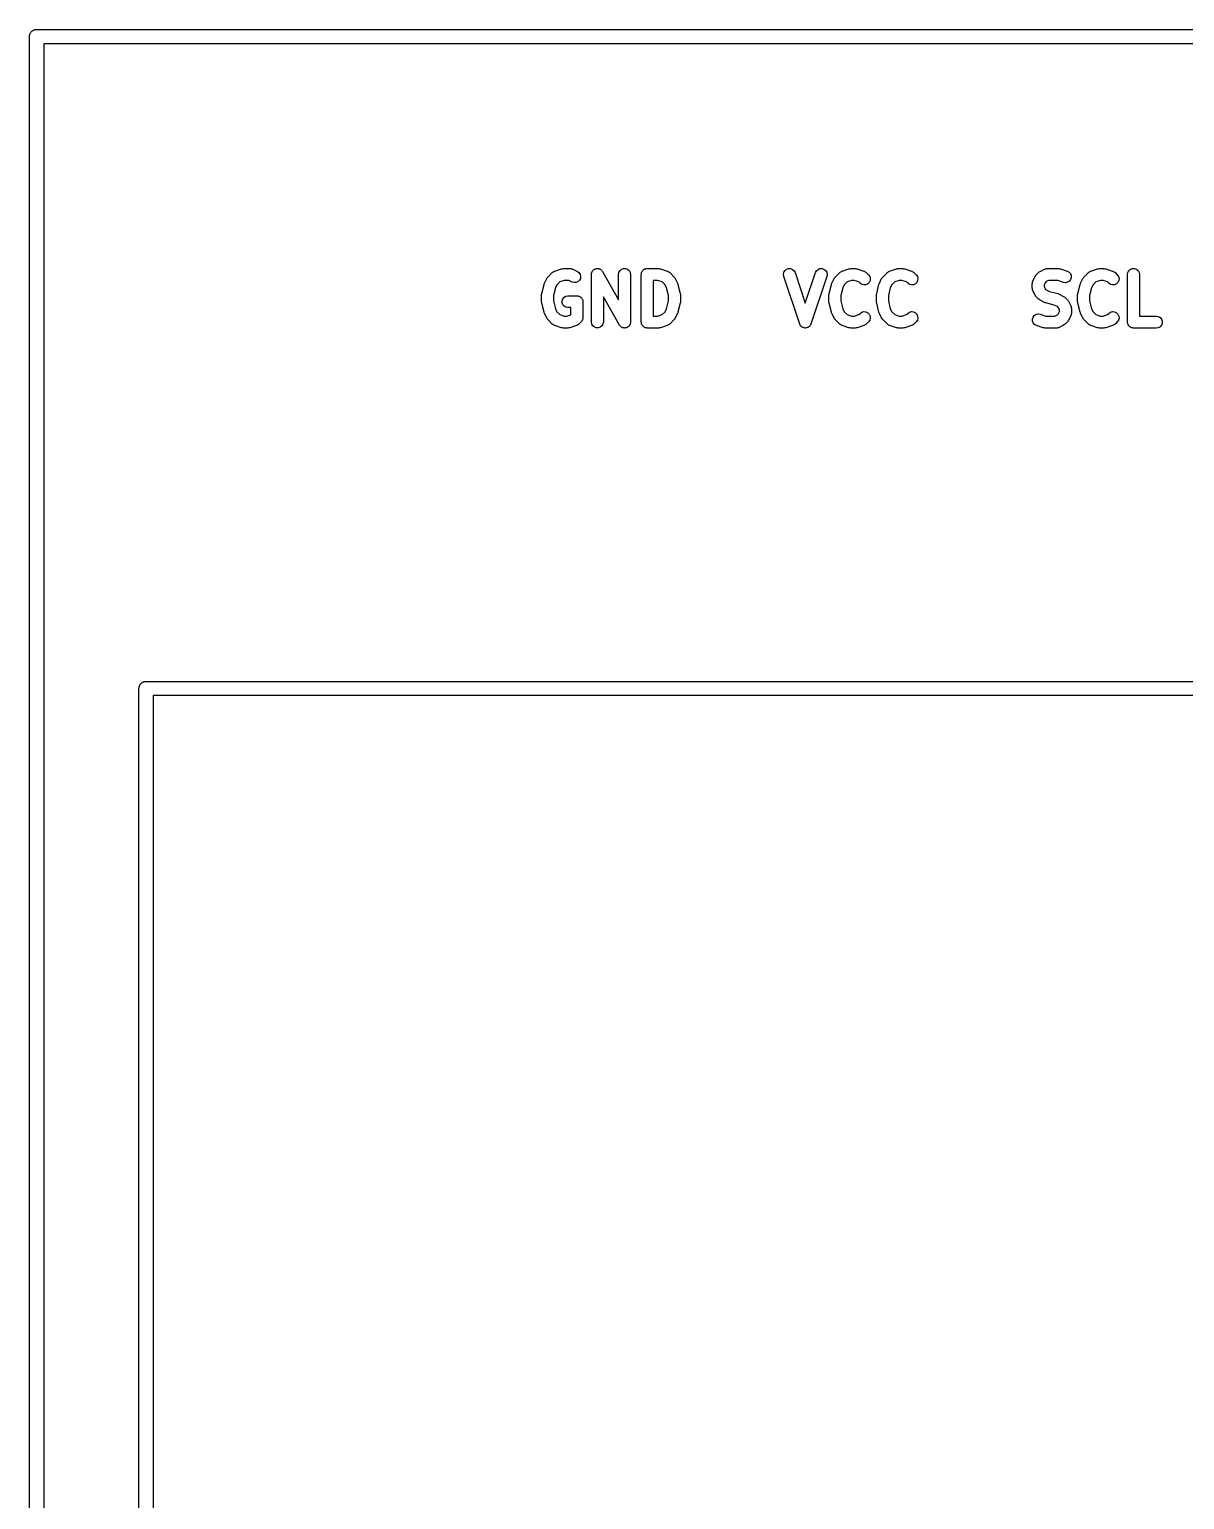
# Model space of a CAD drawing. Extents: x 86 to 333, y -237 to -29.
# Drawn here: x 181.28 to 193.4, y -51.51 to -36.09 of the extents above; entities that cross this region are included whole.
import ezdxf

# ---------------------------------------------------------------- set-up
doc = ezdxf.new("R2010")
doc.units = 0
doc.header["$MEASUREMENT"] = 0
doc.layers.add('BLACK', color=7, linetype='CONTINUOUS')

msp = doc.modelspace()

# ---------------------------------------------------------------- linework, layer by layer
at = {"layer": 'Black'}
for p, q in [((181.312, -36.095), (181.319, -36.0928)), ((181.319, -36.0928), (181.324, -36.0895)), ((181.324, -36.0895), (181.331, -36.0884)), ((181.331, -36.0884), (181.337, -36.0861)), ((181.337, -36.0861), (181.344, -36.0861)), ((181.344, -36.0861), (181.35, -36.085)), ((181.35, -36.085), (208.65, -36.085)), ((181.275, -36.16), (181.276, -36.1535)), ((181.275, -66.86), (181.275, -36.16)), ((181.276, -36.147), (181.278, -36.1408)), ((181.276, -36.1535), (181.276, -36.147)), ((181.278, -36.1408), (181.28, -36.1343)), ((181.28, -36.1343), (181.283, -36.1287)), ((181.283, -36.1287), (181.285, -36.1225)), ((181.285, -36.1225), (181.289, -36.1175)), ((181.289, -36.1175), (181.293, -36.1118)), ((181.293, -36.1118), (181.298, -36.1076)), ((181.298, -36.1076), (181.302, -36.1025)), ((181.302, -36.1025), (181.307, -36.0993)), ((181.307, -36.0993), (181.312, -36.095)), ((181.425, -36.235), (181.425, -66.785)), ((208.575, -36.235), (181.425, -36.235)), ((186.681, -38.7473), (186.705, -38.6997)), ((186.705, -38.6997), (186.711, -38.6916)), ((186.711, -38.6916), (186.717, -38.6834)), ((186.717, -38.6834), (186.764, -38.6358)), ((186.764, -38.6358), (186.767, -38.6337)), ((186.767, -38.6337), (186.77, -38.631)), ((186.77, -38.631), (186.776, -38.6276)), ((186.776, -38.6276), (186.782, -38.6234)), ((186.782, -38.6234), (186.786, -38.6224)), ((186.786, -38.6224), (186.789, -38.6207)), ((186.789, -38.6207), (186.86, -38.5969)), ((186.86, -38.5969), (186.87, -38.5954)), ((186.87, -38.5954), (186.88, -38.5937)), ((186.88, -38.5937), (186.951, -38.5937)), ((186.951, -38.5937), (186.955, -38.5943)), ((186.955, -38.5943), (186.959, -38.5941)), ((186.959, -38.5941), (186.966, -38.5962)), ((186.966, -38.5962), (186.973, -38.5975)), ((186.973, -38.5975), (186.976, -38.5993)), ((186.976, -38.5993), (186.979, -38.6003)), ((186.979, -38.6003), (187.027, -38.6241)), ((187.027, -38.6241), (187.044, -38.637)), ((187.044, -38.637), (187.056, -38.6551)), ((187.059, -38.6978), (187.049, -38.7172)), ((187.056, -38.6551), (187.061, -38.6763)), ((187.061, -38.6763), (187.059, -38.6978)), ((187.175, -38.6562), (187.176, -38.6507)), ((187.175, -39.1562), (187.175, -38.6562)), ((187.176, -38.6451), (187.177, -38.6401)), ((187.176, -38.6507), (187.176, -38.6451)), ((187.177, -38.6401), (187.178, -38.6348)), ((187.178, -38.6348), (187.181, -38.63)), ((187.181, -38.63), (187.183, -38.6247)), ((187.183, -38.6247), (187.187, -38.6206)), ((187.187, -38.6206), (187.189, -38.616)), ((187.189, -38.616), (187.194, -38.6124)), ((187.194, -38.6124), (187.197, -38.6081)), ((187.197, -38.6081), (187.202, -38.6055)), ((187.202, -38.6055), (187.206, -38.6021)), ((187.206, -38.6021), (187.211, -38.6001)), ((187.211, -38.6001), (187.216, -38.5974)), ((187.216, -38.5974), (187.221, -38.5965)), ((187.221, -38.5965), (187.226, -38.5946)), ((187.226, -38.5946), (187.232, -38.5946)), ((187.232, -38.5946), (187.237, -38.5937)), ((187.237, -38.5937), (187.243, -38.5946)), ((187.243, -38.5946), (187.248, -38.5946)), ((187.248, -38.5946), (187.253, -38.5966)), ((187.253, -38.5966), (187.259, -38.5976)), ((187.259, -38.5976), (187.263, -38.6002)), ((187.263, -38.6002), (187.268, -38.6021)), ((187.268, -38.6021), (187.273, -38.6057)), ((187.273, -38.6057), (187.278, -38.6085)), ((187.278, -38.6085), (187.281, -38.6126)), ((187.281, -38.6126), (187.285, -38.616)), ((187.285, -38.616), (187.288, -38.6209)), ((187.288, -38.6209), (187.291, -38.6252)), ((187.291, -38.6252), (187.46, -38.9208)), ((187.46, -38.6562), (187.464, -38.6348)), ((187.46, -38.9208), (187.46, -38.6562)), ((187.464, -38.6348), (187.475, -38.616)), ((187.475, -38.616), (187.492, -38.6021)), ((187.492, -38.6021), (187.512, -38.5946)), ((187.512, -38.5946), (187.534, -38.5946)), ((187.534, -38.5946), (187.554, -38.6021)), ((187.554, -38.6021), (187.571, -38.616)), ((187.571, -38.616), (187.582, -38.6348)), ((187.582, -38.6348), (187.585, -38.6562)), ((187.585, -38.6562), (187.585, -39.1562)), ((187.698, -38.6562), (187.699, -38.6508)), ((187.698, -39.1562), (187.698, -38.6562)), ((187.699, -38.6453), (187.701, -38.6402)), ((187.699, -38.6508), (187.699, -38.6453)), ((187.701, -38.6402), (187.702, -38.6348)), ((187.702, -38.6348), (187.705, -38.6301)), ((187.705, -38.6301), (187.707, -38.6249)), ((187.707, -38.6249), (187.71, -38.6208)), ((187.71, -38.6208), (187.713, -38.616)), ((187.713, -38.616), (187.717, -38.6125)), ((187.717, -38.6125), (187.721, -38.6083)), ((187.721, -38.6083), (187.726, -38.6056)), ((187.726, -38.6056), (187.73, -38.6021)), ((187.73, -38.6021), (187.735, -38.6002)), ((187.735, -38.6002), (187.74, -38.5975)), ((187.74, -38.5975), (187.745, -38.5965)), ((187.745, -38.5965), (187.75, -38.5946)), ((187.75, -38.5946), (187.756, -38.5946)), ((187.756, -38.5946), (187.761, -38.5937)), ((187.761, -38.5937), (187.88, -38.5937)), ((187.88, -38.5937), (187.89, -38.5954)), ((187.89, -38.5954), (187.9, -38.5969)), ((187.9, -38.5969), (187.971, -38.6207)), ((187.971, -38.6207), (187.974, -38.6224)), ((187.974, -38.6224), (187.978, -38.6234)), ((187.978, -38.6234), (187.984, -38.6276)), ((187.984, -38.6276), (187.99, -38.631)), ((187.99, -38.631), (187.993, -38.6337)), ((187.993, -38.6337), (187.996, -38.6358)), ((187.996, -38.6358), (188.043, -38.6834)), ((188.043, -38.6834), (188.049, -38.6916)), ((188.049, -38.6916), (188.055, -38.6997)), ((188.055, -38.6997), (188.079, -38.7473)), ((189.191, -38.6545), (189.195, -38.6332)), ((189.194, -38.676), (189.191, -38.6545)), ((189.361, -39.176), (189.194, -38.676)), ((189.195, -38.6332), (189.207, -38.6147)), ((189.207, -38.6147), (189.224, -38.6012)), ((189.224, -38.6012), (189.244, -38.5944)), ((189.244, -38.5944), (189.266, -38.595)), ((189.266, -38.595), (189.286, -38.6029)), ((189.286, -38.6029), (189.302, -38.6173)), ((189.302, -38.6173), (189.313, -38.6364)), ((189.313, -38.6364), (189.42, -38.9585)), ((189.42, -38.9585), (189.527, -38.6364)), ((189.646, -38.676), (189.479, -39.176)), ((189.527, -38.6364), (189.538, -38.6173)), ((189.538, -38.6173), (189.554, -38.6029)), ((189.554, -38.6029), (189.574, -38.595)), ((189.574, -38.595), (189.596, -38.5944)), ((189.596, -38.5944), (189.616, -38.6012)), ((189.616, -38.6012), (189.633, -38.6147)), ((189.633, -38.6147), (189.645, -38.6332)), ((189.645, -38.6332), (189.649, -38.6545)), ((189.649, -38.6545), (189.646, -38.676)), ((189.697, -38.7473), (189.721, -38.6997)), ((189.721, -38.6997), (189.727, -38.6916)), ((189.727, -38.6916), (189.733, -38.6834)), ((189.733, -38.6834), (189.781, -38.6358)), ((189.781, -38.6358), (189.784, -38.6337)), ((189.784, -38.6337), (189.786, -38.631)), ((189.786, -38.631), (189.792, -38.6276)), ((189.792, -38.6276), (189.798, -38.6234)), ((189.798, -38.6234), (189.802, -38.6224)), ((189.802, -38.6224), (189.805, -38.6207)), ((189.805, -38.6207), (189.876, -38.5969)), ((189.876, -38.5969), (189.886, -38.5954)), ((189.886, -38.5954), (189.896, -38.5937)), ((189.896, -38.5937), (189.944, -38.5937)), ((189.944, -38.5937), (189.954, -38.5954)), ((189.954, -38.5954), (189.964, -38.5969)), ((189.964, -38.5969), (190.035, -38.6207)), ((190.035, -38.6207), (190.038, -38.6224)), ((190.038, -38.6224), (190.042, -38.6234)), ((190.042, -38.6234), (190.048, -38.6276)), ((190.048, -38.6276), (190.054, -38.631)), ((190.054, -38.631), (190.056, -38.6337)), ((190.056, -38.6337), (190.059, -38.6358)), ((190.059, -38.6358), (190.083, -38.6596)), ((190.083, -38.6596), (190.096, -38.6774)), ((190.096, -38.6774), (190.101, -38.6984)), ((190.101, -38.6984), (190.099, -38.72)), ((190.197, -38.7473), (190.221, -38.6997)), ((190.221, -38.6997), (190.227, -38.6916)), ((190.227, -38.6916), (190.233, -38.6834)), ((190.233, -38.6834), (190.281, -38.6358)), ((190.281, -38.6358), (190.284, -38.6337)), ((190.284, -38.6337), (190.286, -38.631)), ((190.286, -38.631), (190.292, -38.6276)), ((190.292, -38.6276), (190.298, -38.6234)), ((190.298, -38.6234), (190.302, -38.6224)), ((190.302, -38.6224), (190.305, -38.6207)), ((190.305, -38.6207), (190.376, -38.5969)), ((190.376, -38.5969), (190.386, -38.5954)), ((190.386, -38.5954), (190.396, -38.5937)), ((190.396, -38.5937), (190.444, -38.5937)), ((190.444, -38.5937), (190.454, -38.5954)), ((190.454, -38.5954), (190.464, -38.5969)), ((190.464, -38.5969), (190.535, -38.6207)), ((190.535, -38.6207), (190.538, -38.6224)), ((190.538, -38.6224), (190.542, -38.6234)), ((190.542, -38.6234), (190.548, -38.6276)), ((190.548, -38.6276), (190.554, -38.631)), ((190.554, -38.631), (190.556, -38.6337)), ((190.556, -38.6337), (190.559, -38.6358)), ((190.559, -38.6358), (190.583, -38.6596)), ((190.583, -38.6596), (190.596, -38.6774)), ((190.596, -38.6774), (190.601, -38.6984)), ((190.601, -38.6984), (190.599, -38.72)), ((191.809, -38.7235), (191.833, -38.6759)), ((191.833, -38.6759), (191.839, -38.6678)), ((191.839, -38.6678), (191.844, -38.6596)), ((191.844, -38.6596), (191.868, -38.6358)), ((191.868, -38.6358), (191.876, -38.6301)), ((191.876, -38.6301), (191.884, -38.6241)), ((191.884, -38.6241), (191.932, -38.6003)), ((191.932, -38.6003), (191.936, -38.5993)), ((191.936, -38.5993), (191.939, -38.5975)), ((191.939, -38.5975), (191.946, -38.5962)), ((191.946, -38.5962), (191.953, -38.5941)), ((191.953, -38.5941), (191.956, -38.5943)), ((191.956, -38.5943), (191.96, -38.5937)), ((191.96, -38.5937), (192.079, -38.5937)), ((192.079, -38.5937), (192.089, -38.5954)), ((192.089, -38.5954), (192.099, -38.5969)), ((192.099, -38.5969), (192.17, -38.6207)), ((192.17, -38.6207), (192.189, -38.631)), ((192.189, -38.631), (192.204, -38.6473)), ((192.205, -38.7098), (192.192, -38.7268)), ((192.204, -38.6473), (192.212, -38.6675)), ((192.212, -38.6892), (192.205, -38.7098)), ((192.212, -38.6675), (192.212, -38.6892)), ((192.309, -38.7473), (192.333, -38.6997)), ((192.333, -38.6997), (192.339, -38.6916)), ((192.339, -38.6916), (192.344, -38.6834)), ((192.344, -38.6834), (192.392, -38.6358)), ((192.392, -38.6358), (192.395, -38.6337)), ((192.395, -38.6337), (192.397, -38.631)), ((192.397, -38.631), (192.404, -38.6276)), ((192.404, -38.6276), (192.41, -38.6234)), ((192.41, -38.6234), (192.413, -38.6224)), ((192.413, -38.6224), (192.416, -38.6207)), ((192.416, -38.6207), (192.488, -38.5969)), ((192.488, -38.5969), (192.498, -38.5954)), ((192.498, -38.5954), (192.508, -38.5937)), ((192.508, -38.5937), (192.555, -38.5937)), ((192.555, -38.5937), (192.565, -38.5954)), ((192.565, -38.5954), (192.575, -38.5969)), ((192.575, -38.5969), (192.646, -38.6207)), ((192.646, -38.6207), (192.65, -38.6224)), ((192.65, -38.6224), (192.653, -38.6234)), ((192.653, -38.6234), (192.659, -38.6276)), ((192.659, -38.6276), (192.666, -38.631)), ((192.666, -38.631), (192.668, -38.6337)), ((192.668, -38.6337), (192.671, -38.6358)), ((192.671, -38.6358), (192.695, -38.6596)), ((192.695, -38.6596), (192.707, -38.6774)), ((192.707, -38.6774), (192.713, -38.6984)), ((192.713, -38.6984), (192.711, -38.72)), ((192.802, -38.6562), (192.806, -38.6348)), ((192.802, -39.1562), (192.802, -38.6562)), ((192.806, -38.6348), (192.817, -38.616)), ((192.817, -38.616), (192.834, -38.6021)), ((192.834, -38.6021), (192.854, -38.5946)), ((192.854, -38.5946), (192.876, -38.5946)), ((192.876, -38.5946), (192.896, -38.6021)), ((192.896, -38.6021), (192.913, -38.616)), ((192.913, -38.616), (192.923, -38.6348)), ((192.923, -38.6348), (192.927, -38.6562)), ((192.927, -38.6562), (192.927, -39.0937)), ((186.651, -38.8705), (186.652, -38.8629)), ((186.651, -38.9419), (186.651, -38.8705)), ((186.652, -38.8629), (186.653, -38.8553)), ((186.653, -38.8553), (186.677, -38.7601)), ((186.677, -38.7601), (186.679, -38.7538)), ((186.679, -38.7538), (186.681, -38.7473)), ((186.796, -38.7971), (186.776, -38.8782)), ((186.812, -38.7646), (186.796, -38.7971)), ((186.842, -38.7346), (186.812, -38.7646)), ((186.89, -38.7187), (186.842, -38.7346)), ((186.937, -38.7187), (186.89, -38.7187)), ((186.971, -38.7359), (186.937, -38.7187)), ((186.992, -38.7421), (186.971, -38.7359)), ((187.014, -38.7408), (186.992, -38.7421)), ((187.033, -38.7322), (187.014, -38.7408)), ((187.049, -38.7172), (187.033, -38.7322)), ((187.823, -38.7187), (187.823, -39.0937)), ((187.87, -38.7187), (187.823, -38.7187)), ((187.918, -38.7346), (187.87, -38.7187)), ((187.948, -38.7646), (187.918, -38.7346)), ((187.964, -38.7971), (187.948, -38.7646)), ((187.984, -38.8782), (187.964, -38.7971)), ((188.079, -38.7473), (188.081, -38.7538)), ((188.081, -38.7538), (188.083, -38.7601)), ((188.083, -38.7601), (188.107, -38.8553)), ((188.107, -38.8553), (188.108, -38.8629)), ((188.108, -38.8629), (188.109, -38.8705)), ((188.109, -38.8705), (188.109, -38.9419)), ((189.667, -38.8705), (189.668, -38.8629)), ((189.667, -38.9419), (189.667, -38.8705)), ((189.668, -38.8629), (189.669, -38.8553)), ((189.669, -38.8553), (189.693, -38.7601)), ((189.693, -38.7601), (189.695, -38.7538)), ((189.695, -38.7538), (189.697, -38.7473)), ((189.812, -38.7971), (189.792, -38.8782)), ((189.829, -38.7646), (189.812, -38.7971)), ((189.859, -38.7346), (189.829, -38.7646)), ((189.906, -38.7187), (189.859, -38.7346)), ((189.934, -38.7187), (189.906, -38.7187)), ((189.981, -38.7346), (189.934, -38.7187)), ((189.995, -38.748), (189.981, -38.7346)), ((190.013, -38.7605), (189.995, -38.748)), ((190.034, -38.7661), (190.013, -38.7605)), ((190.055, -38.7642), (190.034, -38.7661)), ((190.075, -38.755), (190.055, -38.7642)), ((190.09, -38.7397), (190.075, -38.755)), ((190.099, -38.72), (190.09, -38.7397)), ((190.167, -38.8705), (190.168, -38.8629)), ((190.167, -38.9419), (190.167, -38.8705)), ((190.168, -38.8629), (190.169, -38.8553)), ((190.169, -38.8553), (190.193, -38.7601)), ((190.193, -38.7601), (190.195, -38.7538)), ((190.195, -38.7538), (190.197, -38.7473)), ((190.312, -38.7971), (190.292, -38.8782)), ((190.329, -38.7646), (190.312, -38.7971)), ((190.359, -38.7346), (190.329, -38.7646)), ((190.406, -38.7187), (190.359, -38.7346)), ((190.434, -38.7187), (190.406, -38.7187)), ((190.481, -38.7346), (190.434, -38.7187)), ((190.495, -38.748), (190.481, -38.7346)), ((190.513, -38.7605), (190.495, -38.748)), ((190.534, -38.7661), (190.513, -38.7605)), ((190.555, -38.7642), (190.534, -38.7661)), ((190.575, -38.755), (190.555, -38.7642)), ((190.59, -38.7397), (190.575, -38.755)), ((190.599, -38.72), (190.59, -38.7397)), ((191.802, -38.7514), (191.803, -38.7479)), ((191.802, -38.799), (191.802, -38.7514)), ((191.803, -38.8026), (191.802, -38.799)), ((191.803, -38.7443), (191.805, -38.7373)), ((191.803, -38.7479), (191.803, -38.7443)), ((191.803, -38.8062), (191.803, -38.8026)), ((191.805, -38.8132), (191.803, -38.8062)), ((191.805, -38.7373), (191.806, -38.7301)), ((191.806, -38.8204), (191.805, -38.8132)), ((191.806, -38.7301), (191.808, -38.7269)), ((191.808, -38.8235), (191.806, -38.8204)), ((191.808, -38.7269), (191.809, -38.7235)), ((191.809, -38.827), (191.808, -38.8235)), ((191.833, -38.8746), (191.809, -38.827)), ((191.94, -38.7408), (191.927, -38.7662)), ((191.927, -38.7662), (191.927, -38.7843)), ((191.927, -38.7843), (191.94, -38.8096)), ((191.949, -38.7314), (191.94, -38.7408)), ((191.94, -38.8096), (191.949, -38.8191)), ((191.975, -38.7187), (191.949, -38.7314)), ((191.949, -38.8191), (191.982, -38.8353)), ((192.069, -38.7187), (191.975, -38.7187)), ((191.982, -38.8353), (192.07, -38.8575)), ((192.131, -38.7393), (192.069, -38.7187)), ((192.07, -38.8575), (192.077, -38.8602)), ((192.077, -38.8602), (192.083, -38.8622)), ((192.083, -38.8622), (192.131, -38.886)), ((192.152, -38.7425), (192.131, -38.7393)), ((192.173, -38.7381), (192.152, -38.7425)), ((192.192, -38.7268), (192.173, -38.7381)), ((192.278, -38.8705), (192.28, -38.8629)), ((192.278, -38.9419), (192.278, -38.8705)), ((192.28, -38.8553), (192.304, -38.7601)), ((192.28, -38.8629), (192.28, -38.8553)), ((192.304, -38.7601), (192.307, -38.7538)), ((192.307, -38.7538), (192.309, -38.7473)), ((192.424, -38.7971), (192.403, -38.8782)), ((192.44, -38.7646), (192.424, -38.7971)), ((192.47, -38.7346), (192.44, -38.7646)), ((192.518, -38.7187), (192.47, -38.7346)), ((192.545, -38.7187), (192.518, -38.7187)), ((192.593, -38.7346), (192.545, -38.7187)), ((192.606, -38.748), (192.593, -38.7346)), ((192.624, -38.7605), (192.606, -38.748)), ((192.645, -38.7661), (192.624, -38.7605)), ((192.667, -38.7642), (192.645, -38.7661)), ((192.686, -38.755), (192.667, -38.7642)), ((192.702, -38.7397), (192.686, -38.755)), ((192.711, -38.72), (192.702, -38.7397)), ((186.652, -38.9494), (186.651, -38.9419)), ((186.653, -38.9571), (186.652, -38.9494)), ((186.677, -39.0523), (186.653, -38.9571)), ((186.776, -38.8782), (186.776, -38.9342)), ((186.776, -38.9342), (186.796, -39.0153)), ((186.796, -39.0153), (186.812, -39.0477)), ((186.866, -38.9311), (186.873, -38.9107)), ((186.866, -38.9528), (186.866, -38.9311)), ((186.873, -38.9732), (186.866, -38.9528)), ((186.873, -38.9107), (186.887, -38.894)), ((186.887, -38.9898), (186.873, -38.9732)), ((186.887, -38.894), (186.906, -38.8832)), ((186.906, -39.0006), (186.887, -38.9898)), ((186.906, -38.8832), (186.928, -38.8794)), ((186.928, -39.0044), (186.906, -39.0006)), ((186.928, -38.8794), (187.023, -38.8794)), ((186.96, -39.0044), (186.928, -39.0044)), ((186.96, -39.0794), (186.96, -39.0044)), ((187.023, -38.8794), (187.028, -38.8804)), ((187.028, -38.8804), (187.034, -38.8804)), ((187.034, -38.8804), (187.039, -38.8822)), ((187.039, -38.8822), (187.044, -38.8832)), ((187.044, -38.8832), (187.049, -38.8859)), ((187.049, -38.8859), (187.054, -38.8878)), ((187.054, -38.8878), (187.058, -38.8913)), ((187.058, -38.8913), (187.063, -38.894)), ((187.063, -38.894), (187.067, -38.8982)), ((187.067, -38.8982), (187.071, -38.9017)), ((187.071, -38.9017), (187.073, -38.9065)), ((187.073, -38.9065), (187.077, -38.9107)), ((187.077, -38.9107), (187.079, -38.9158)), ((187.079, -38.9158), (187.082, -38.9205)), ((187.082, -38.9205), (187.083, -38.9259)), ((187.083, -38.9259), (187.084, -38.9311)), ((187.084, -38.9311), (187.084, -38.9365)), ((187.084, -38.9365), (187.085, -38.9419)), ((187.085, -38.9419), (187.085, -39.1086)), ((187.469, -39.1872), (187.3, -38.8915)), ((187.3, -38.8915), (187.3, -39.1562)), ((187.948, -39.0477), (187.964, -39.0153)), ((187.964, -39.0153), (187.984, -38.9342)), ((187.984, -38.9342), (187.984, -38.8782)), ((188.107, -38.9571), (188.083, -39.0523)), ((188.108, -38.9494), (188.107, -38.9571)), ((188.109, -38.9419), (188.108, -38.9494)), ((189.668, -38.9494), (189.667, -38.9419)), ((189.669, -38.9571), (189.668, -38.9494)), ((189.693, -39.0523), (189.669, -38.9571)), ((189.792, -38.8782), (189.792, -38.9342)), ((189.792, -38.9342), (189.812, -39.0153)), ((189.812, -39.0153), (189.829, -39.0477)), ((190.168, -38.9494), (190.167, -38.9419)), ((190.169, -38.9571), (190.168, -38.9494)), ((190.193, -39.0523), (190.169, -38.9571)), ((190.292, -38.8782), (190.292, -38.9342)), ((190.292, -38.9342), (190.312, -39.0153)), ((190.312, -39.0153), (190.329, -39.0477)), ((191.839, -38.8827), (191.833, -38.8746)), ((191.844, -38.8909), (191.839, -38.8827)), ((191.868, -38.9147), (191.844, -38.8909)), ((191.876, -38.9204), (191.868, -38.9147)), ((191.884, -38.9264), (191.876, -38.9204)), ((191.932, -38.9502), (191.884, -38.9264)), ((191.939, -38.9521), (191.932, -38.9502)), ((191.945, -38.9549), (191.939, -38.9521)), ((192.033, -38.9771), (191.945, -38.9549)), ((192.066, -38.9933), (192.033, -38.9771)), ((192.075, -39.0027), (192.066, -38.9933)), ((192.088, -39.0281), (192.075, -39.0027)), ((192.131, -38.886), (192.139, -38.892)), ((192.139, -38.892), (192.147, -38.8977)), ((192.147, -38.8977), (192.171, -38.9215)), ((192.171, -38.9215), (192.177, -38.9297)), ((192.177, -38.9297), (192.183, -38.9378)), ((192.183, -38.9378), (192.206, -38.9854)), ((192.206, -38.9854), (192.207, -38.9888)), ((192.207, -38.9888), (192.209, -38.992)), ((192.209, -38.992), (192.21, -38.9992)), ((192.21, -38.9992), (192.213, -39.0062)), ((192.213, -39.0062), (192.212, -39.0098)), ((192.212, -39.0098), (192.213, -39.0133)), ((192.213, -39.0133), (192.213, -39.061)), ((192.28, -38.9494), (192.278, -38.9419)), ((192.28, -38.9571), (192.28, -38.9494)), ((192.304, -39.0523), (192.28, -38.9571)), ((192.403, -38.8782), (192.403, -38.9342)), ((192.403, -38.9342), (192.424, -39.0153)), ((192.424, -39.0153), (192.44, -39.0477)), ((186.679, -39.0585), (186.677, -39.0523)), ((186.681, -39.0651), (186.679, -39.0585)), ((186.705, -39.1127), (186.681, -39.0651)), ((186.711, -39.1208), (186.705, -39.1127)), ((186.717, -39.129), (186.711, -39.1208)), ((186.764, -39.1766), (186.717, -39.129)), ((186.767, -39.1786), (186.764, -39.1766)), ((186.77, -39.1813), (186.767, -39.1786)), ((186.812, -39.0477), (186.842, -39.0778)), ((186.842, -39.0778), (186.89, -39.0937)), ((186.89, -39.0937), (186.917, -39.0937)), ((186.917, -39.0937), (186.96, -39.0794)), ((187.04, -39.1786), (187.038, -39.1813)), ((187.043, -39.1766), (187.04, -39.1786)), ((187.067, -39.1528), (187.043, -39.1766)), ((187.069, -39.1505), (187.067, -39.1528)), ((187.071, -39.1487), (187.069, -39.1505)), ((187.075, -39.1417), (187.071, -39.1487)), ((187.08, -39.135), (187.075, -39.1417)), ((187.082, -39.1299), (187.08, -39.1323)), ((187.08, -39.1323), (187.08, -39.135)), ((187.083, -39.1219), (187.082, -39.1299)), ((187.085, -39.114), (187.083, -39.1219)), ((187.085, -39.1086), (187.085, -39.1113)), ((187.085, -39.1113), (187.085, -39.114)), ((187.178, -39.1776), (187.175, -39.1562)), ((187.189, -39.1964), (187.178, -39.1776)), ((187.296, -39.1776), (187.285, -39.1964)), ((187.3, -39.1562), (187.296, -39.1776)), ((187.582, -39.1776), (187.579, -39.1824)), ((187.583, -39.1723), (187.582, -39.1776)), ((187.584, -39.1673), (187.583, -39.1723)), ((187.585, -39.1562), (187.584, -39.1617)), ((187.584, -39.1617), (187.584, -39.1673)), ((187.699, -39.1616), (187.698, -39.1562)), ((187.699, -39.167), (187.699, -39.1616)), ((187.701, -39.1722), (187.699, -39.167)), ((187.702, -39.1776), (187.701, -39.1722)), ((187.705, -39.1823), (187.702, -39.1776)), ((187.823, -39.0937), (187.87, -39.0937)), ((187.87, -39.0937), (187.918, -39.0778)), ((187.918, -39.0778), (187.948, -39.0477)), ((187.993, -39.1786), (187.99, -39.1813)), ((187.996, -39.1766), (187.993, -39.1786)), ((188.043, -39.129), (187.996, -39.1766)), ((188.049, -39.1208), (188.043, -39.129)), ((188.055, -39.1127), (188.049, -39.1208)), ((188.079, -39.0651), (188.055, -39.1127)), ((188.081, -39.0585), (188.079, -39.0651)), ((188.083, -39.0523), (188.081, -39.0585)), ((189.362, -39.1775), (189.361, -39.176)), ((189.362, -39.1792), (189.362, -39.1775)), ((189.367, -39.187), (189.362, -39.1792)), ((189.478, -39.1792), (189.473, -39.187)), ((189.479, -39.176), (189.478, -39.1775)), ((189.478, -39.1775), (189.478, -39.1792)), ((189.695, -39.0585), (189.693, -39.0523)), ((189.697, -39.0651), (189.695, -39.0585)), ((189.721, -39.1127), (189.697, -39.0651)), ((189.727, -39.1208), (189.721, -39.1127)), ((189.733, -39.129), (189.727, -39.1208)), ((189.781, -39.1766), (189.733, -39.129)), ((189.784, -39.1786), (189.781, -39.1766)), ((189.786, -39.1813), (189.784, -39.1786)), ((189.829, -39.0477), (189.859, -39.0778)), ((189.859, -39.0778), (189.906, -39.0937)), ((189.906, -39.0937), (189.934, -39.0937)), ((189.934, -39.0937), (189.981, -39.0778)), ((189.981, -39.0778), (189.995, -39.0644)), ((189.995, -39.0644), (190.013, -39.0519)), ((190.013, -39.0519), (190.034, -39.0463)), ((190.034, -39.0463), (190.055, -39.0482)), ((190.056, -39.1786), (190.054, -39.1813)), ((190.055, -39.0482), (190.075, -39.0574)), ((190.059, -39.1766), (190.056, -39.1786)), ((190.083, -39.1528), (190.059, -39.1766)), ((190.075, -39.0574), (190.09, -39.0727)), ((190.096, -39.135), (190.083, -39.1528)), ((190.09, -39.0727), (190.099, -39.0924)), ((190.101, -39.114), (190.096, -39.135)), ((190.099, -39.0924), (190.101, -39.114)), ((190.195, -39.0585), (190.193, -39.0523)), ((190.197, -39.0651), (190.195, -39.0585)), ((190.221, -39.1127), (190.197, -39.0651)), ((190.227, -39.1208), (190.221, -39.1127)), ((190.233, -39.129), (190.227, -39.1208)), ((190.281, -39.1766), (190.233, -39.129)), ((190.284, -39.1786), (190.281, -39.1766)), ((190.286, -39.1813), (190.284, -39.1786)), ((190.329, -39.0477), (190.359, -39.0778)), ((190.359, -39.0778), (190.406, -39.0937)), ((190.406, -39.0937), (190.434, -39.0937)), ((190.434, -39.0937), (190.481, -39.0778)), ((190.481, -39.0778), (190.495, -39.0644)), ((190.495, -39.0644), (190.513, -39.0519)), ((190.513, -39.0519), (190.534, -39.0463)), ((190.534, -39.0463), (190.555, -39.0482)), ((190.556, -39.1786), (190.554, -39.1813)), ((190.555, -39.0482), (190.575, -39.0574)), ((190.559, -39.1766), (190.556, -39.1786)), ((190.583, -39.1528), (190.559, -39.1766)), ((190.575, -39.0574), (190.59, -39.0727)), ((190.596, -39.135), (190.583, -39.1528)), ((190.59, -39.0727), (190.599, -39.0924)), ((190.601, -39.114), (190.596, -39.135)), ((190.599, -39.0924), (190.601, -39.114)), ((191.803, -39.1232), (191.81, -39.1026)), ((191.804, -39.1449), (191.803, -39.1232)), ((191.812, -39.1651), (191.804, -39.1449)), ((191.81, -39.1026), (191.823, -39.0856)), ((191.826, -39.1813), (191.812, -39.1651)), ((191.823, -39.0856), (191.842, -39.0743)), ((191.842, -39.0743), (191.863, -39.0699)), ((191.863, -39.0699), (191.885, -39.0731)), ((191.885, -39.0731), (191.946, -39.0937)), ((191.946, -39.0937), (192.04, -39.0937)), ((192.04, -39.0937), (192.066, -39.081)), ((192.066, -39.081), (192.075, -39.0715)), ((192.075, -39.0715), (192.088, -39.0462)), ((192.088, -39.0462), (192.088, -39.0281)), ((192.147, -39.1766), (192.139, -39.1823)), ((192.171, -39.1528), (192.147, -39.1766)), ((192.177, -39.1446), (192.171, -39.1528)), ((192.183, -39.1365), (192.177, -39.1446)), ((192.206, -39.0889), (192.183, -39.1365)), ((192.207, -39.0854), (192.206, -39.0889)), ((192.209, -39.0823), (192.207, -39.0854)), ((192.21, -39.0751), (192.209, -39.0823)), ((192.213, -39.0681), (192.21, -39.0751)), ((192.213, -39.061), (192.212, -39.0645)), ((192.212, -39.0645), (192.213, -39.0681)), ((192.307, -39.0585), (192.304, -39.0523)), ((192.309, -39.0651), (192.307, -39.0585)), ((192.333, -39.1127), (192.309, -39.0651)), ((192.339, -39.1208), (192.333, -39.1127)), ((192.344, -39.129), (192.339, -39.1208)), ((192.392, -39.1766), (192.344, -39.129)), ((192.395, -39.1786), (192.392, -39.1766)), ((192.397, -39.1813), (192.395, -39.1786)), ((192.44, -39.0477), (192.47, -39.0778)), ((192.47, -39.0778), (192.518, -39.0937)), ((192.518, -39.0937), (192.545, -39.0937)), ((192.545, -39.0937), (192.593, -39.0778)), ((192.593, -39.0778), (192.606, -39.0644)), ((192.606, -39.0644), (192.624, -39.0519)), ((192.624, -39.0519), (192.645, -39.0463)), ((192.645, -39.0463), (192.667, -39.0482)), ((192.668, -39.1786), (192.666, -39.1813)), ((192.667, -39.0482), (192.686, -39.0574)), ((192.671, -39.1766), (192.668, -39.1786)), ((192.695, -39.1528), (192.671, -39.1766)), ((192.686, -39.0574), (192.702, -39.0727)), ((192.707, -39.135), (192.695, -39.1528)), ((192.702, -39.0727), (192.711, -39.0924)), ((192.713, -39.114), (192.707, -39.135)), ((192.711, -39.0924), (192.713, -39.114)), ((192.803, -39.1616), (192.802, -39.1562)), ((192.803, -39.167), (192.803, -39.1616)), ((192.805, -39.1722), (192.803, -39.167)), ((192.806, -39.1776), (192.805, -39.1722)), ((192.809, -39.1823), (192.806, -39.1776)), ((192.927, -39.0937), (193.103, -39.0937)), ((193.103, -39.0937), (193.124, -39.0975)), ((193.124, -39.0975), (193.143, -39.1083)), ((193.143, -39.1083), (193.157, -39.1249)), ((193.157, -39.1249), (193.164, -39.1453)), ((193.164, -39.167), (193.157, -39.1874)), ((193.164, -39.1453), (193.164, -39.167)), ((186.776, -39.1848), (186.77, -39.1813)), ((186.782, -39.189), (186.776, -39.1848)), ((186.786, -39.19), (186.782, -39.189)), ((186.789, -39.1917), (186.786, -39.19)), ((186.86, -39.2155), (186.789, -39.1917)), ((186.87, -39.217), (186.86, -39.2155)), ((186.88, -39.2187), (186.87, -39.217)), ((186.928, -39.2187), (186.88, -39.2187)), ((186.937, -39.217), (186.928, -39.2187)), ((186.947, -39.2155), (186.937, -39.217)), ((187.019, -39.1917), (186.947, -39.2155)), ((187.022, -39.19), (187.019, -39.1917)), ((187.025, -39.189), (187.022, -39.19)), ((187.031, -39.1848), (187.025, -39.189)), ((187.038, -39.1813), (187.031, -39.1848)), ((187.206, -39.2103), (187.189, -39.1964)), ((187.226, -39.2177), (187.206, -39.2103)), ((187.248, -39.2177), (187.226, -39.2177)), ((187.268, -39.2103), (187.248, -39.2177)), ((187.285, -39.1964), (187.268, -39.2103)), ((187.472, -39.1915), (187.469, -39.1872)), ((187.475, -39.1964), (187.472, -39.1915)), ((187.479, -39.1998), (187.475, -39.1964)), ((187.482, -39.2039), (187.479, -39.1998)), ((187.487, -39.2067), (187.482, -39.2039)), ((187.492, -39.2103), (187.487, -39.2067)), ((187.497, -39.2121), (187.492, -39.2103)), ((187.501, -39.2148), (187.497, -39.2121)), ((187.507, -39.2158), (187.501, -39.2148)), ((187.512, -39.2177), (187.507, -39.2158)), ((187.517, -39.2177), (187.512, -39.2177)), ((187.523, -39.2187), (187.517, -39.2177)), ((187.528, -39.2177), (187.523, -39.2187)), ((187.534, -39.2177), (187.528, -39.2177)), ((187.539, -39.2159), (187.534, -39.2177)), ((187.544, -39.215), (187.539, -39.2159)), ((187.549, -39.2122), (187.544, -39.215)), ((187.554, -39.2103), (187.549, -39.2122)), ((187.558, -39.2069), (187.554, -39.2103)), ((187.563, -39.2042), (187.558, -39.2069)), ((187.566, -39.2), (187.563, -39.2042)), ((187.571, -39.1964), (187.566, -39.2)), ((187.573, -39.1917), (187.571, -39.1964)), ((187.577, -39.1877), (187.573, -39.1917)), ((187.579, -39.1824), (187.577, -39.1877)), ((187.707, -39.1874), (187.705, -39.1823)), ((187.71, -39.1916), (187.707, -39.1874)), ((187.713, -39.1964), (187.71, -39.1916)), ((187.717, -39.1999), (187.713, -39.1964)), ((187.721, -39.2041), (187.717, -39.1999)), ((187.726, -39.2068), (187.721, -39.2041)), ((187.73, -39.2103), (187.726, -39.2068)), ((187.735, -39.2122), (187.73, -39.2103)), ((187.74, -39.2149), (187.735, -39.2122)), ((187.745, -39.2159), (187.74, -39.2149)), ((187.75, -39.2177), (187.745, -39.2159)), ((187.756, -39.2177), (187.75, -39.2177)), ((187.761, -39.2187), (187.756, -39.2177)), ((187.88, -39.2187), (187.761, -39.2187)), ((187.89, -39.217), (187.88, -39.2187)), ((187.9, -39.2155), (187.89, -39.217)), ((187.971, -39.1917), (187.9, -39.2155)), ((187.974, -39.19), (187.971, -39.1917)), ((187.978, -39.189), (187.974, -39.19)), ((187.984, -39.1848), (187.978, -39.189)), ((187.99, -39.1813), (187.984, -39.1848)), ((189.371, -39.195), (189.367, -39.187)), ((189.372, -39.1962), (189.371, -39.195)), ((189.373, -39.1977), (189.372, -39.1962)), ((189.38, -39.2034), (189.373, -39.1977)), ((189.387, -39.2094), (189.38, -39.2034)), ((189.389, -39.2101), (189.387, -39.2094)), ((189.39, -39.2111), (189.389, -39.2101)), ((189.399, -39.214), (189.39, -39.2111)), ((189.407, -39.2174), (189.399, -39.214)), ((189.409, -39.2175), (189.407, -39.2174)), ((189.411, -39.218), (189.409, -39.2175)), ((189.42, -39.2178), (189.411, -39.218)), ((189.429, -39.218), (189.42, -39.2178)), ((189.431, -39.2175), (189.429, -39.218)), ((189.433, -39.2174), (189.431, -39.2175)), ((189.441, -39.214), (189.433, -39.2174)), ((189.45, -39.2111), (189.441, -39.214)), ((189.451, -39.2101), (189.45, -39.2111)), ((189.453, -39.2094), (189.451, -39.2101)), ((189.46, -39.2034), (189.453, -39.2094)), ((189.467, -39.1977), (189.46, -39.2034)), ((189.468, -39.1962), (189.467, -39.1977)), ((189.469, -39.195), (189.468, -39.1962)), ((189.473, -39.187), (189.469, -39.195)), ((189.792, -39.1848), (189.786, -39.1813)), ((189.798, -39.189), (189.792, -39.1848)), ((189.802, -39.19), (189.798, -39.189)), ((189.805, -39.1917), (189.802, -39.19)), ((189.876, -39.2155), (189.805, -39.1917)), ((189.886, -39.217), (189.876, -39.2155)), ((189.896, -39.2187), (189.886, -39.217)), ((189.944, -39.2187), (189.896, -39.2187)), ((189.954, -39.217), (189.944, -39.2187)), ((189.964, -39.2155), (189.954, -39.217)), ((190.035, -39.1917), (189.964, -39.2155)), ((190.038, -39.19), (190.035, -39.1917)), ((190.042, -39.189), (190.038, -39.19)), ((190.048, -39.1848), (190.042, -39.189)), ((190.054, -39.1813), (190.048, -39.1848)), ((190.292, -39.1848), (190.286, -39.1813)), ((190.298, -39.189), (190.292, -39.1848)), ((190.302, -39.19), (190.298, -39.189)), ((190.305, -39.1917), (190.302, -39.19)), ((190.376, -39.2155), (190.305, -39.1917)), ((190.386, -39.217), (190.376, -39.2155)), ((190.396, -39.2187), (190.386, -39.217)), ((190.444, -39.2187), (190.396, -39.2187)), ((190.454, -39.217), (190.444, -39.2187)), ((190.464, -39.2155), (190.454, -39.217)), ((190.535, -39.1917), (190.464, -39.2155)), ((190.538, -39.19), (190.535, -39.1917)), ((190.542, -39.189), (190.538, -39.19)), ((190.548, -39.1848), (190.542, -39.189)), ((190.554, -39.1813), (190.548, -39.1848)), ((191.845, -39.1917), (191.826, -39.1813)), ((191.916, -39.2155), (191.845, -39.1917)), ((191.926, -39.217), (191.916, -39.2155)), ((191.936, -39.2187), (191.926, -39.217)), ((192.055, -39.2187), (191.936, -39.2187)), ((192.059, -39.2181), (192.055, -39.2187)), ((192.062, -39.2183), (192.059, -39.2181)), ((192.069, -39.2162), (192.062, -39.2183)), ((192.077, -39.2149), (192.069, -39.2162)), ((192.08, -39.2131), (192.077, -39.2149)), ((192.083, -39.2121), (192.08, -39.2131)), ((192.131, -39.1883), (192.083, -39.2121)), ((192.139, -39.1823), (192.131, -39.1883)), ((192.404, -39.1848), (192.397, -39.1813)), ((192.41, -39.189), (192.404, -39.1848)), ((192.413, -39.19), (192.41, -39.189)), ((192.416, -39.1917), (192.413, -39.19)), ((192.488, -39.2155), (192.416, -39.1917)), ((192.498, -39.217), (192.488, -39.2155)), ((192.508, -39.2187), (192.498, -39.217)), ((192.555, -39.2187), (192.508, -39.2187)), ((192.565, -39.217), (192.555, -39.2187)), ((192.575, -39.2155), (192.565, -39.217)), ((192.646, -39.1917), (192.575, -39.2155)), ((192.65, -39.19), (192.646, -39.1917)), ((192.653, -39.189), (192.65, -39.19)), ((192.659, -39.1848), (192.653, -39.189)), ((192.666, -39.1813), (192.659, -39.1848)), ((192.811, -39.1874), (192.809, -39.1823)), ((192.814, -39.1916), (192.811, -39.1874)), ((192.817, -39.1964), (192.814, -39.1916)), ((192.821, -39.1999), (192.817, -39.1964)), ((192.825, -39.2041), (192.821, -39.1999)), ((192.829, -39.2068), (192.825, -39.2041)), ((192.834, -39.2103), (192.829, -39.2068)), ((192.839, -39.2122), (192.834, -39.2103)), ((192.843, -39.2149), (192.839, -39.2122)), ((192.849, -39.2159), (192.843, -39.2149)), ((192.854, -39.2177), (192.849, -39.2159)), ((192.859, -39.2177), (192.854, -39.2177)), ((192.865, -39.2187), (192.859, -39.2177)), ((193.103, -39.2187), (192.865, -39.2187)), ((193.124, -39.2149), (193.103, -39.2187)), ((193.143, -39.2041), (193.124, -39.2149)), ((193.157, -39.1874), (193.143, -39.2041)), ((182.425, -43), (182.426, -42.9935)), ((182.425, -59.8), (182.425, -43)), ((182.426, -42.987), (182.428, -42.9808)), ((182.426, -42.9935), (182.426, -42.987)), ((182.428, -42.9808), (182.43, -42.9743)), ((182.43, -42.9743), (182.433, -42.9687)), ((182.433, -42.9687), (182.435, -42.9625)), ((182.435, -42.9625), (182.439, -42.9575)), ((182.439, -42.9575), (182.443, -42.9518)), ((182.443, -42.9518), (182.448, -42.9476)), ((182.448, -42.9476), (182.452, -42.9425)), ((182.452, -42.9425), (182.457, -42.9393)), ((182.457, -42.9393), (182.463, -42.935)), ((182.463, -42.935), (182.469, -42.9328)), ((182.469, -42.9328), (182.474, -42.9295)), ((182.474, -42.9295), (182.481, -42.9284)), ((182.481, -42.9284), (182.487, -42.9261)), ((182.487, -42.9261), (182.494, -42.9261)), ((182.494, -42.9261), (182.5, -42.925)), ((182.5, -42.925), (207.5, -42.925)), ((182.575, -43.075), (182.575, -59.725)), ((207.425, -43.075), (182.575, -43.075))]:
    msp.add_line(p, q, dxfattribs=at)

doc.saveas('drawing.dxf')
